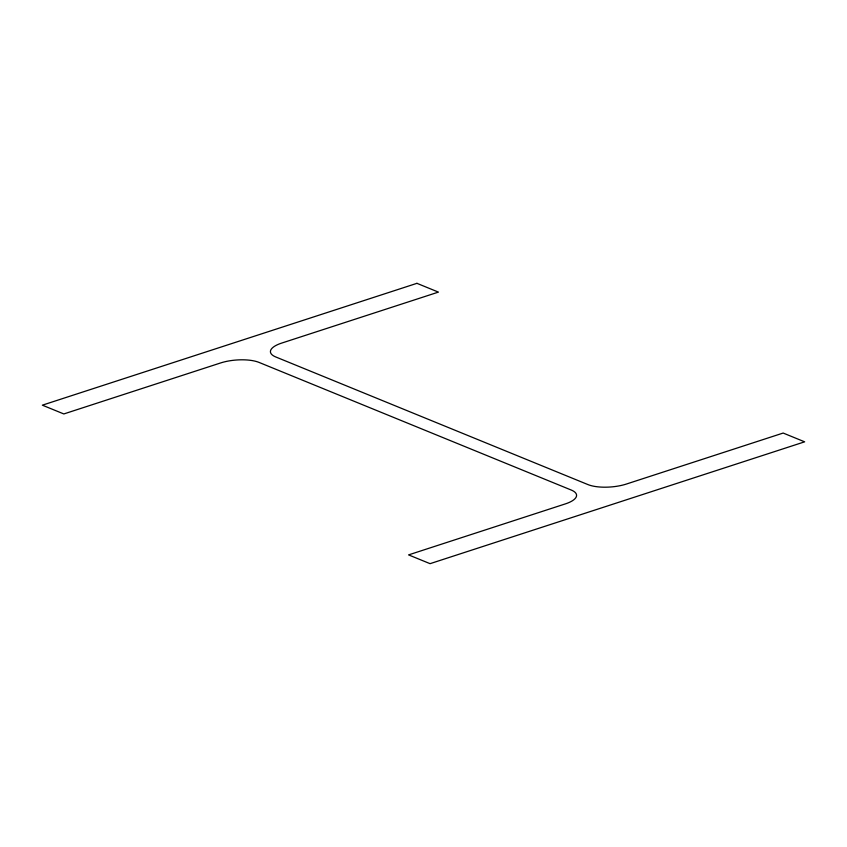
<?xml version="1.0" encoding="UTF-8"?>
<svg xmlns="http://www.w3.org/2000/svg" width="847" height="847" viewBox="0 0 847 847"><rect width="100%" height="100%" fill="white"/><g stroke="black" fill="none" stroke-linecap="round" stroke-linejoin="round"><path stroke-width="1.27" d="M416.936 283.332L42.35 405.173L63.832 413.95L220.622 362.95A27.549 9.603 -4.4 0 1 259.034 362.41L571.227 490.032A27.549 9.603 -4.4 0 1 565.373 503.891L408.582 554.891L430.064 563.668L804.65 441.827L783.168 433.05L626.378 484.05A27.549 9.603 -4.4 0 1 587.966 484.59L275.773 356.968A27.549 9.603 -4.4 0 1 281.627 343.109L438.418 292.109L416.936 283.332"/></g></svg>
